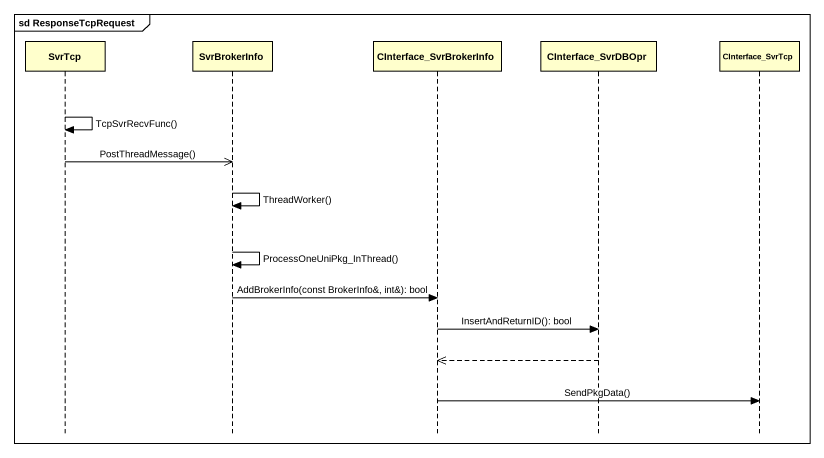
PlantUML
@startuml
mainframe sd ResponseTcpRequest
hide footbox
participant SvrTcp
participant SvrBrokerInfo
participant CInterface_SvrBrokerInfo
participant CInterface_SvrDBOpr
participant CInterface_SvrTcp

SvrTcp -> SvrTcp : TcpSvrRecvFunc()
SvrTcp ->> SvrBrokerInfo : PostThreadMessage()
SvrBrokerInfo -> SvrBrokerInfo : ThreadWorker()
SvrBrokerInfo -> SvrBrokerInfo : ProcessOneUniPkg_InThread()
SvrBrokerInfo -> CInterface_SvrBrokerInfo : AddBrokerInfo(const BrokerInfo&, int&): bool
CInterface_SvrBrokerInfo -> CInterface_SvrDBOpr : InsertAndReturnID(): bool
CInterface_SvrDBOpr -->> CInterface_SvrBrokerInfo
CInterface_SvrBrokerInfo -> CInterface_SvrTcp : SendPkgData()
@enduml
